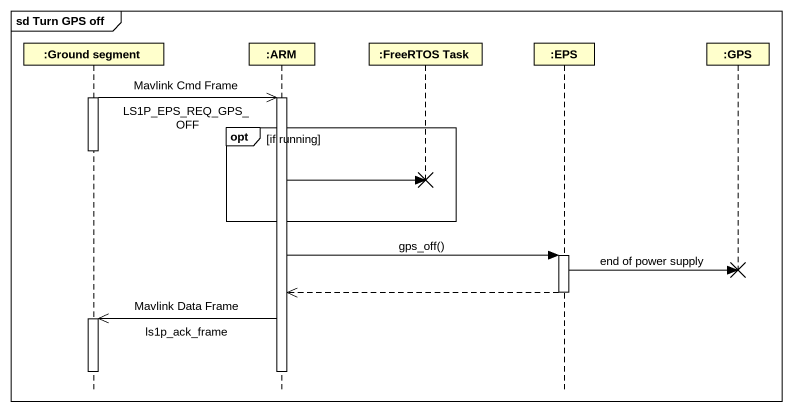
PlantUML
@startuml
mainframe sd Turn GPS off
hide footbox
participant ":Ground segment" as Ground_segment
participant ":ARM" as ARM
participant ":FreeRTOS Task" as FreeRTOS_Task
participant ":EPS" as EPS
participant ":GPS" as GPS

activate Ground_segment
Ground_segment ->> ARM : Mavlink Cmd Frame\nLS1P_EPS_REQ_GPS_OFF
activate ARM
opt if running
  deactivate Ground_segment
  ARM -> FreeRTOS_Task !!
end
ARM -> EPS : gps_off()
activate EPS
EPS -> GPS !! : end of power supply
EPS -->> ARM
deactivate EPS
ARM ->> Ground_segment : Mavlink Data Frame\nls1p_ack_frame
activate Ground_segment
deactivate Ground_segment
deactivate ARM
@enduml
